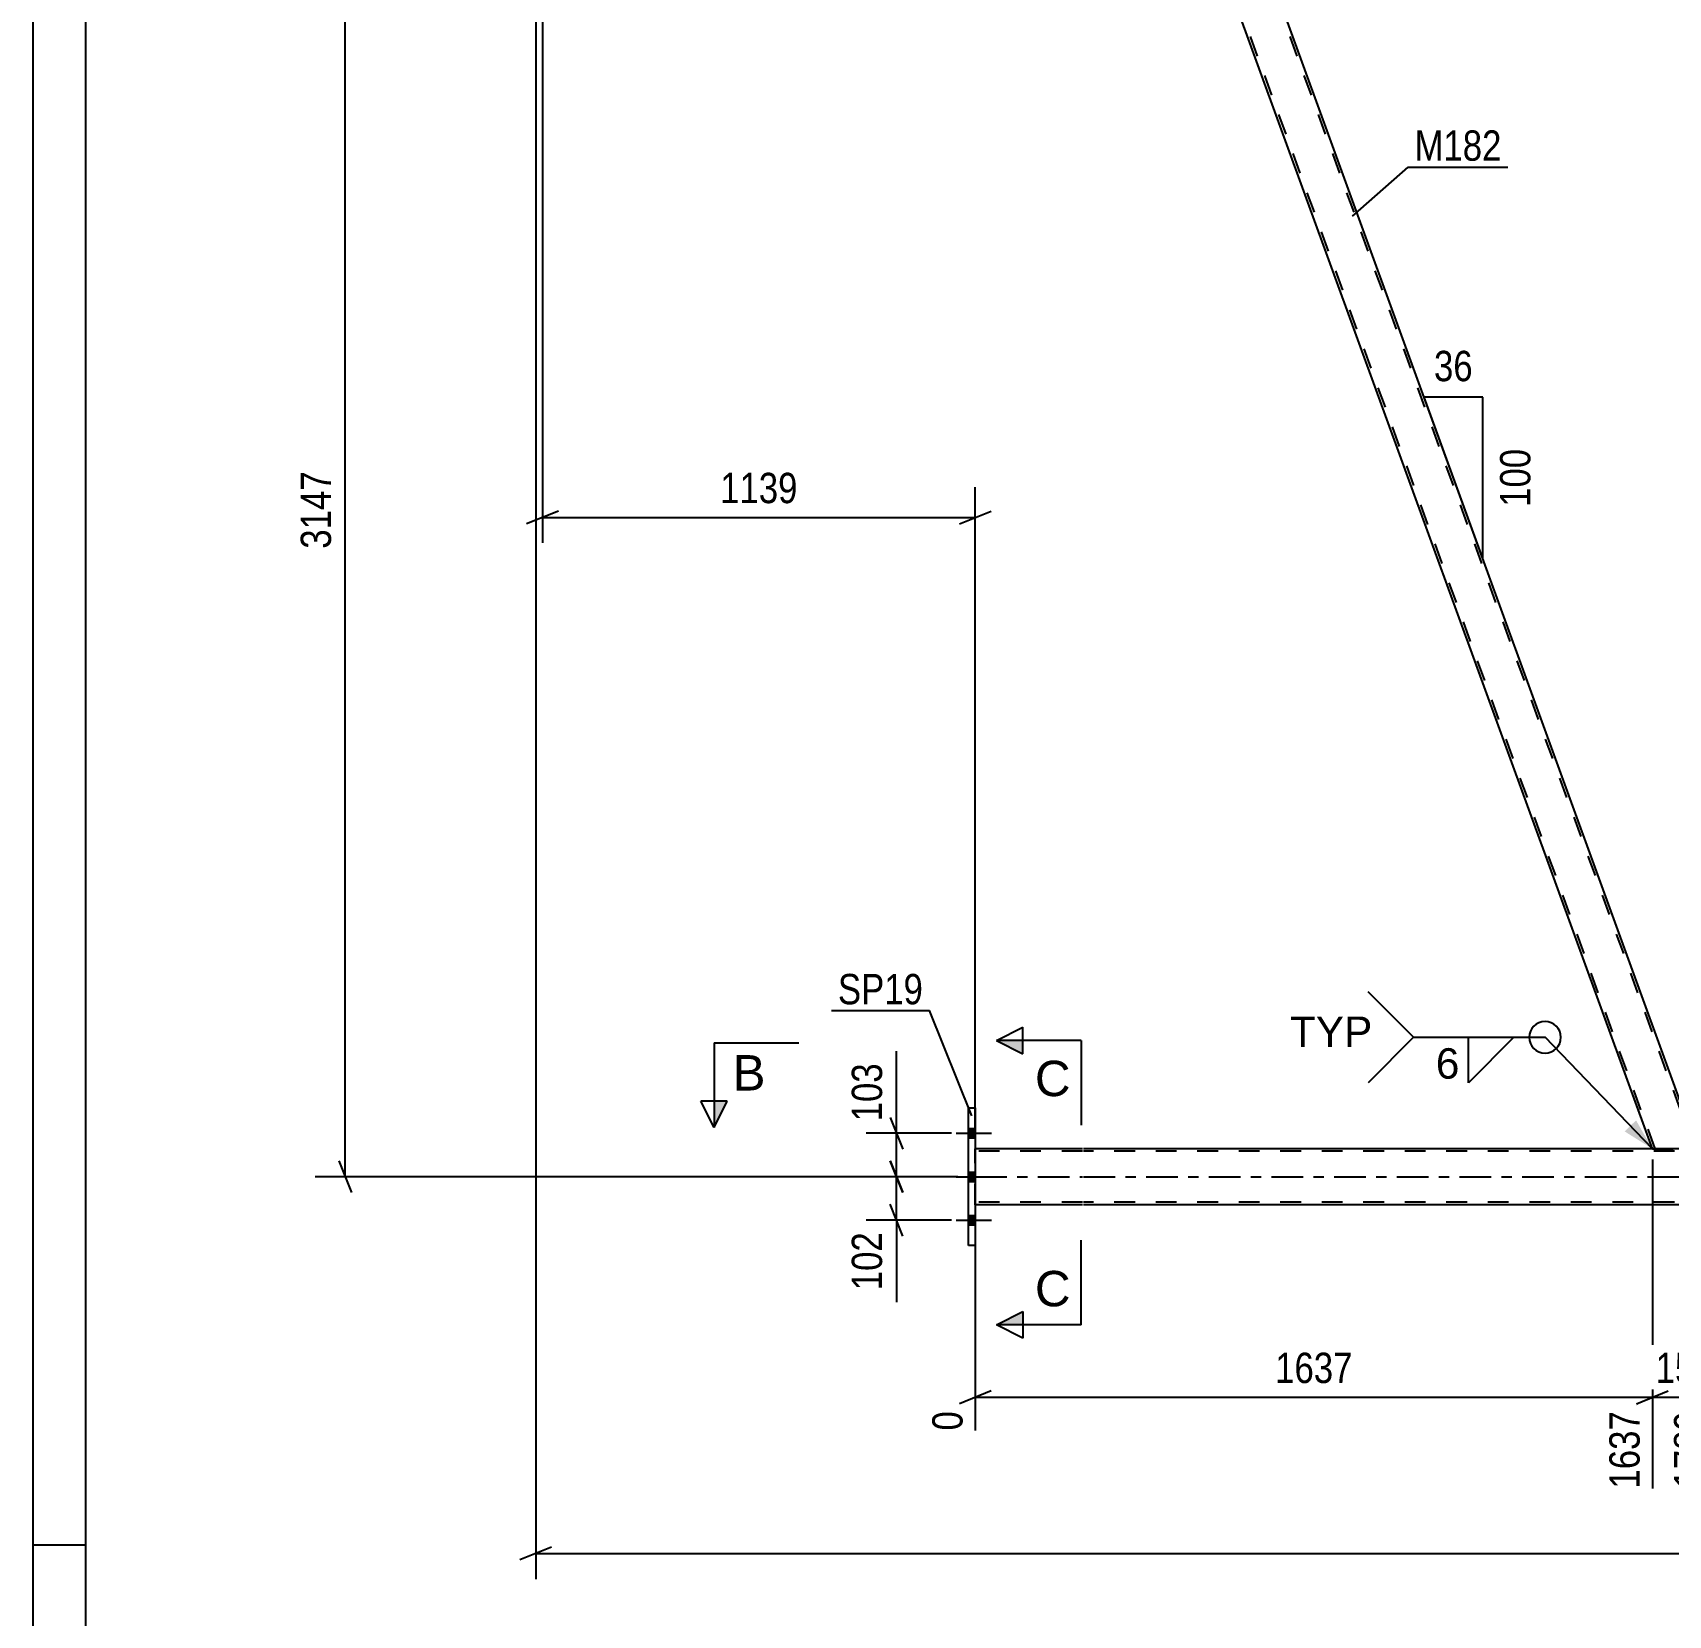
# Model space of a CAD drawing. Header units: millimetres. Extents: x 0 to 841, y 0 to 594.
# Drawn here: x 0 to 154.5, y 291.4 to 440.8 of the extents above; entities that cross this region are included whole.
import ezdxf

# ---------------------------------------------------------------- set-up
doc = ezdxf.new("R2010")
doc.units = ezdxf.units.MM
doc.linetypes.add('DXK_LINE_DOT2', pattern=[3.9198, 1.9599, -1.9599])
doc.linetypes.add('DXK_LINE_DOT3', pattern=[5.9187, 2.979, -0.9799, 0.9799, -0.9799])
doc.styles.add('Arial', font='ARIAL.TTF', dxfattribs={"height": 0.2})
doc.styles.add('Arial Narrow', font='ARIALN.TTF', dxfattribs={"height": 0.2})

# ---------------------------------------------------------------- blocks, each defined once
blk = doc.blocks.new('Unknown-814748436-1133')
at = {"color": 5, "linetype": 'Continuous'}
for p, q in [((0, 594), (0, 0)), ((5, 589), (5, 5)), ((5, 298), (0, 298))]:
    blk.add_line(p, q, dxfattribs=at)
blk = doc.blocks.new('Bolt-814748436-3251 - 3014')
at = {"linetype": 'Continuous'}
for points in [[(89.01, 336.44), (89.01, 337.32), (88.37, 337.32), (88.37, 336.44)], [(89.01, 336.44), (89.01, 337.32), (88.37, 337.32), (88.37, 336.44)], [(89.01, 336.44), (89.01, 337.32), (88.37, 337.32), (88.37, 336.44)], [(89.01, 332.34), (89.01, 333.22), (88.37, 333.22), (88.37, 332.34)], [(89.01, 332.34), (89.01, 333.22), (88.37, 333.22), (88.37, 332.34)], [(89.01, 328.24), (89.01, 329.12), (88.37, 329.12), (88.37, 328.24)], [(89.01, 328.24), (89.01, 329.12), (88.37, 329.12), (88.37, 328.24)], [(89.01, 328.24), (89.01, 329.12), (88.37, 329.12), (88.37, 328.24)]]:
    blk.add_hatch(color=1, dxfattribs=at).paths.add_polyline_path(points)
at = {"color": 1, "linetype": 'Continuous'}
for p, q in [((87.21, 336.88), (90.53, 336.88)), ((87.21, 336.88), (90.53, 336.88)), ((87.21, 336.88), (90.53, 336.88)), ((88.37, 337.32), (89.01, 337.32)), ((88.37, 337.32), (89.01, 337.32)), ((88.37, 337.32), (89.01, 337.32)), ((88.37, 336.44), (89.01, 336.44)), ((88.37, 336.44), (89.01, 336.44)), ((88.37, 336.44), (89.01, 336.44)), ((87.21, 332.78), (90.53, 332.78)), ((87.21, 332.78), (90.53, 332.78)), ((88.37, 333.22), (89.01, 333.22)), ((88.37, 333.22), (89.01, 333.22)), ((88.37, 332.34), (89.01, 332.34)), ((88.37, 332.34), (89.01, 332.34)), ((88.37, 329.12), (89.01, 329.12)), ((88.37, 329.12), (89.01, 329.12)), ((88.37, 329.12), (89.01, 329.12)), ((87.21, 328.68), (90.53, 328.68)), ((87.21, 328.68), (90.53, 328.68)), ((87.21, 328.68), (90.53, 328.68)), ((88.37, 328.24), (89.01, 328.24)), ((88.37, 328.24), (89.01, 328.24)), ((88.37, 328.24), (89.01, 328.24))]:
    blk.add_line(p, q, dxfattribs=at)
blk = doc.blocks.new('Part-814748436-3292 - 3014')
at = {"color": 2, "linetype": 'Continuous'}
for p, q in [((99.13, 335.42), (89.01, 335.42)), ((233.63, 335.42), (99.23, 335.42)), ((99.13, 330.14), (89.01, 330.14)), ((233.63, 330.14), (99.23, 330.14))]:
    blk.add_line(p, q, dxfattribs=at)
at = {"color": 7, "linetype": 'DXK_LINE_DOT2'}
for p, q in [((89.01, 330.14), (89.01, 335.42)), ((99.13, 335.18), (89.01, 335.18)), ((774.38, 335.18), (99.23, 335.18)), ((99.13, 330.38), (89.01, 330.38)), ((774.38, 330.38), (99.23, 330.38))]:
    blk.add_line(p, q, dxfattribs=at)
at = {"color": 7, "linetype": 'DXK_LINE_DOT3'}
for p, q in [((89.01, 332.78), (99.13, 332.78)), ((99.23, 332.78), (774.38, 332.78))]:
    blk.add_line(p, q, dxfattribs=at)
blk = doc.blocks.new('Part-814748436-3297 - 3014')
at = {"color": 2, "linetype": 'Continuous'}
for p, q in [((88.37, 326.28), (88.37, 339.28)), ((88.37, 339.28), (89.01, 339.28)), ((89.01, 339.28), (89.01, 326.28)), ((89.01, 326.28), (88.37, 326.28))]:
    blk.add_line(p, q, dxfattribs=at)
blk = doc.blocks.new('Part-814748436-3345 - 3014')
at = {"color": 2, "linetype": 'Continuous'}
for p, q in [((152.95, 335.42), (108.83, 456.64)), ((108.83, 456.64), (113.09, 456.64)), ((155.95, 338.89), (113.09, 456.64))]:
    blk.add_line(p, q, dxfattribs=at)
at = {"color": 7, "linetype": 'DXK_LINE_DOT2'}
for p, q in [((153.21, 335.42), (109.09, 456.64)), ((156.95, 335.42), (112.83, 456.64)), ((157.21, 335.42), (155.95, 338.89)), ((152.95, 335.42), (157.21, 335.42))]:
    blk.add_line(p, q, dxfattribs=at)
blk = doc.blocks.new('StraightDimension-814748436-4026 - 3014')
at = {"color": 7, "linetype": 'Continuous'}
for p, q in [((47.5, 451.14), (47.5, 294.81)), ((49, 297.81), (46, 296.61)), ((47.5, 297.21), (785.24, 297.21))]:
    blk.add_line(p, q, dxfattribs=at)
blk = doc.blocks.new('AngleDimension-814748436-17179 - 3014')
at = {"color": 7, "linetype": 'Continuous'}
for p, q in [((136.08, 393.46), (131.39, 406.37)), ((136.93, 406.37), (131.39, 406.37)), ((136.93, 391.14), (131.39, 406.37)), ((136.93, 391.14), (136.93, 406.37))]:
    blk.add_line(p, q, dxfattribs=at)
at = {"color": 0}
for points in [[(136.59, 407.27), (136.59, 411.47), (131.73, 411.47), (131.73, 407.27)], [(142.03, 402.1), (137.83, 402.1), (137.83, 395.41), (142.03, 395.41)]]:
    blk.add_wipeout(points, dxfattribs=at)
at = {"color": 3, "style": 'Arial Narrow'}
blk.add_text('36', height=2.863, dxfattribs=at).set_placement((132.33, 407.87))
blk.add_text('100', height=2.863, rotation=90.0002, dxfattribs=at).set_placement((141.43, 396.01))
blk = doc.blocks.new('StraightDimension-814748436-3989 - 3014')
at = {"color": 7, "linetype": 'Continuous'}
for p, q in [((152.95, 334.42), (152.95, 303.35)), ((89.01, 329.14), (89.01, 308.83)), ((90.51, 312.56), (87.51, 311.36)), ((151.45, 311.36), (154.45, 312.56)), ((89.01, 311.96), (152.95, 311.96))]:
    blk.add_line(p, q, dxfattribs=at)
at = {"color": 0}
blk.add_wipeout([(125.24, 312.71), (125.24, 316.91), (116.73, 316.91), (116.73, 312.71)], dxfattribs=at)
at = {"color": 0, "linetype": 'Continuous'}
for points in [[(88.41, 311.26), (84.21, 311.26), (84.21, 308.23), (88.41, 308.23)], [(152.35, 311.26), (148.15, 311.26), (148.15, 302.75), (152.35, 302.75)]]:
    blk.add_wipeout(points, dxfattribs=at)
at = {"color": 3, "style": 'Arial Narrow'}
blk.add_text('1637', height=2.863, dxfattribs=at).set_placement((117.33, 313.31))
at = {"color": 3, "linetype": 'Continuous', "style": 'Arial Narrow'}
for s, height, p in [('0', 2.86, (87.81, 308.83)), ('1637', 2.863, (151.75, 303.35))]:
    blk.add_text(s, height=height, rotation=90.0002, dxfattribs=at).set_placement(p)
blk = doc.blocks.new('StraightDimension-814748436-3685 - 3014')
at = {"color": 7, "linetype": 'Continuous'}
for p, q in [((48.14, 455.64), (48.14, 392.61)), ((89.01, 336.42), (89.01, 397.86)), ((49.64, 395.61), (46.64, 394.41)), ((87.51, 394.41), (90.51, 395.61)), ((48.14, 395.01), (89.01, 395.01))]:
    blk.add_line(p, q, dxfattribs=at)
at = {"color": 0}
blk.add_wipeout([(72.83, 395.76), (72.83, 399.96), (64.32, 399.96), (64.32, 395.76)], dxfattribs=at)
at = {"color": 3, "style": 'Arial Narrow'}
blk.add_text('1139', height=2.863, dxfattribs=at).set_placement((64.92, 396.36))
blk = doc.blocks.new('StraightDimension-814748436-3708 - 3014')
at = {"color": 7, "linetype": 'Continuous'}
for p, q in [((30.12, 457.14), (28.92, 460.14)), ((46.5, 458.64), (26.67, 458.64)), ((29.52, 332.78), (29.52, 458.64)), ((28.92, 334.28), (30.12, 331.28)), ((87.37, 332.78), (26.67, 332.78))]:
    blk.add_line(p, q, dxfattribs=at)
at = {"color": 0}
blk.add_wipeout([(28.77, 399.97), (24.57, 399.97), (24.57, 391.46), (28.77, 391.46)], dxfattribs=at)
at = {"color": 3, "style": 'Arial Narrow'}
blk.add_text('3147', height=2.863, rotation=90.0002, dxfattribs=at).set_placement((28.17, 392.06))
blk = doc.blocks.new('StraightDimension-814748436-17120 - 3014')
at = {"color": 7, "linetype": 'Continuous'}
for p, q in [((80.96, 334.28), (82.16, 331.28)), ((86.75, 332.78), (78.71, 332.78)), ((81.56, 328.68), (81.56, 332.78)), ((82.16, 327.18), (80.96, 330.18)), ((86.75, 328.68), (78.71, 328.68))]:
    blk.add_line(p, q, dxfattribs=at)
at = {"color": 0}
blk.add_wipeout([(80.81, 328.16), (76.61, 328.16), (76.61, 321.47), (80.81, 321.47)], dxfattribs=at)
at = {"color": 7, "linetype": 'Continuous'}
blk.add_line((81.56, 328.68), (81.56, 320.95), dxfattribs=at)
blk.add_line((81.56, 328.68), (81.56, 320.95), dxfattribs=at)
at = {"color": 3, "style": 'Arial Narrow'}
blk.add_text('102', height=2.863, rotation=90.0002, dxfattribs=at).set_placement((80.21, 322.07))
blk = doc.blocks.new('StraightDimension-814748436-3970 - 3014')
at = {"color": 7, "linetype": 'Continuous'}
for p, q in [((152.95, 334.42), (152.95, 303.35)), ((159.06, 334.42), (159.06, 303.35)), ((151.45, 311.36), (154.45, 312.56)), ((160.56, 312.56), (157.56, 311.36)), ((152.95, 311.96), (159.06, 311.96))]:
    blk.add_line(p, q, dxfattribs=at)
at = {"color": 0}
blk.add_wipeout([(159.35, 312.71), (159.35, 316.91), (152.66, 316.91), (152.66, 312.71)], dxfattribs=at)
at = {"color": 0, "linetype": 'Continuous'}
blk.add_wipeout([(158.46, 311.26), (154.26, 311.26), (154.26, 302.75), (158.46, 302.75)], dxfattribs=at)
at = {"color": 3, "style": 'Arial Narrow'}
blk.add_text('153', height=2.863, dxfattribs=at).set_placement((153.26, 313.31))
at = {"color": 3, "linetype": 'Continuous', "style": 'Arial Narrow'}
blk.add_text('1789', height=2.863, rotation=90.0002, dxfattribs=at).set_placement((157.86, 303.35))
blk = doc.blocks.new('StraightDimension-814748436-17119 - 3014')
at = {"color": 7, "linetype": 'Continuous'}
for p, q in [((80.96, 338.38), (82.16, 335.38)), ((86.75, 336.88), (78.71, 336.88)), ((81.56, 332.78), (81.56, 336.88)), ((82.16, 331.28), (80.96, 334.28)), ((86.75, 332.78), (78.71, 332.78))]:
    blk.add_line(p, q, dxfattribs=at)
at = {"color": 0}
blk.add_wipeout([(80.81, 344.09), (76.61, 344.09), (76.61, 337.41), (80.81, 337.41)], dxfattribs=at)
at = {"color": 7, "linetype": 'Continuous'}
blk.add_line((81.56, 336.88), (81.56, 344.62), dxfattribs=at)
blk.add_line((81.56, 336.88), (81.56, 344.62), dxfattribs=at)
at = {"color": 3, "style": 'Arial Narrow'}
blk.add_text('103', height=2.863, rotation=90.0002, dxfattribs=at).set_placement((80.21, 338.01))
blk = doc.blocks.new('Mark-814748436-3293 - 3014')
at = {"color": 0}
blk.add_wipeout([(84.08, 349.06), (84.08, 352.06), (76.04, 352.06), (76.04, 349.06)], dxfattribs=at)
blk.add_wipeout([(84.08, 349.06), (84.08, 352.06), (76.04, 352.06), (76.04, 349.06)], dxfattribs=at)
at = {"color": 30, "linetype": 'Continuous'}
for p in [(75.44, 348.46), (88.69, 338.52)]:
    blk.add_line(p, (84.68, 348.46), dxfattribs=at)
at = {"color": 3, "style": 'Arial Narrow'}
blk.add_text('SP19', height=2.863, dxfattribs=at).set_placement((76.04, 349.06))
blk = doc.blocks.new('Mark-814748436-3341 - 3014')
at = {"color": 0}
blk.add_wipeout([(138.71, 428.68), (138.71, 431.68), (130.49, 431.68), (130.49, 428.68)], dxfattribs=at)
blk.add_wipeout([(138.71, 428.68), (138.71, 431.68), (130.49, 431.68), (130.49, 428.68)], dxfattribs=at)
at = {"color": 30, "linetype": 'Continuous'}
for p, q in [((124.64, 423.45), (129.89, 428.08)), ((129.89, 428.08), (139.31, 428.08))]:
    blk.add_line(p, q, dxfattribs=at)
at = {"color": 3, "style": 'Arial Narrow'}
blk.add_text('M182', height=2.863, dxfattribs=at).set_placement((130.49, 428.68))
blk = doc.blocks.new('SectionMark-814748436-4748 - 3014')
at = {"linetype": 'Continuous'}
blk.add_hatch(color=6, dxfattribs=at).paths.add_polyline_path([(64.34, 339.92), (65.59, 339.92), (64.34, 337.42)])
at = {"color": 6, "linetype": 'Continuous'}
for p, q in [((64.34, 345.42), (72.34, 345.42)), ((64.34, 345.42), (64.34, 337.42)), ((64.34, 337.42), (63.09, 339.92)), ((65.59, 339.92), (63.09, 339.92)), ((64.34, 337.42), (65.59, 339.92))]:
    blk.add_line(p, q, dxfattribs=at)
at = {"color": 0, "linetype": 'Continuous'}
blk.add_wipeout([(69.2, 340.92), (69.2, 344.42), (66.09, 344.42), (66.09, 340.92)], dxfattribs=at)
at = {"color": 3, "linetype": 'Continuous', "style": 'Arial'}
blk.add_text('B', height=3.34, dxfattribs=at).set_placement((66.09, 340.92))
blk = doc.blocks.new('WeldMark-814748436-4810 - 3014')
at = {"linetype": 'Continuous'}
blk.add_hatch(color=30, dxfattribs=at).paths.add_polyline_path([(151.41, 338.1), (152.95, 335.42), (150.33, 337.06)])
at = {"color": 3, "linetype": 'Continuous'}
for q in [(126.11, 350.23), (126.11, 341.66)]:
    blk.add_line((130.4, 345.94), q, dxfattribs=at)
at = {"color": 30, "linetype": 'Continuous'}
blk.add_line((152.95, 335.42), (142.82, 345.94), dxfattribs=at)
at = {"color": 3, "linetype": 'Continuous'}
for start, end in [(90, 270), (270, 90)]:
    blk.add_arc((142.82, 345.94), 1.5, start, end, dxfattribs=at)
at = {"color": 0}
blk.add_wipeout([(134.92, 341.84), (134.92, 345.24), (132.3, 345.24), (132.3, 341.84)], dxfattribs=at)
at = {"color": 30, "linetype": 'Continuous'}
blk.add_line((130.4, 345.94), (142.82, 345.94), dxfattribs=at)
at = {"color": 3, "linetype": 'Continuous'}
for p, q in [((135.58, 345.94), (139.86, 345.94)), ((139.86, 345.94), (135.58, 341.66)), ((135.58, 341.66), (135.58, 345.94))]:
    blk.add_line(p, q, dxfattribs=at)
at = {"color": 3, "style": 'Arial'}
blk.add_text('6', height=2.87, dxfattribs=at).set_placement((132.5, 342.04))
at = {"color": 0, "linetype": 'Continuous'}
blk.add_wipeout([(126.5, 345.04), (126.5, 348.04), (118.72, 348.04), (118.72, 345.04)], dxfattribs=at)
blk.add_wipeout([(126.5, 345.04), (126.5, 348.04), (118.72, 348.04), (118.72, 345.04)], dxfattribs=at)
at = {"color": 3, "linetype": 'Continuous', "style": 'Arial'}
blk.add_text('TYP', height=2.865, dxfattribs=at).set_placement((118.72, 345.04))
blk = doc.blocks.new('SectionMark-814748436-17525 - 3014')
at = {"linetype": 'Continuous'}
for points in [[(93.51, 345.64), (93.51, 344.39), (91.01, 345.64)], [(93.51, 320.05), (93.51, 318.8), (91.01, 318.8)]]:
    blk.add_hatch(color=6, dxfattribs=at).paths.add_polyline_path(points)
at = {"color": 6, "linetype": 'Continuous'}
for p, q in [((91.01, 345.64), (93.51, 346.89)), ((93.51, 344.39), (93.51, 346.89)), ((99.01, 345.64), (91.01, 345.64)), ((91.01, 345.64), (93.51, 344.39)), ((99.01, 345.64), (99.01, 337.64)), ((99.01, 318.8), (99.01, 326.8)), ((91.01, 318.8), (93.51, 320.05)), ((93.51, 320.05), (93.51, 317.55)), ((99.01, 318.8), (91.01, 318.8)), ((93.51, 317.55), (91.01, 318.8))]:
    blk.add_line(p, q, dxfattribs=at)
at = {"color": 0, "linetype": 'Continuous'}
for points in [[(98.01, 340.39), (98.01, 343.89), (94.64, 343.89), (94.64, 340.39)], [(98.01, 320.55), (98.01, 324.05), (94.64, 324.05), (94.64, 320.55)]]:
    blk.add_wipeout(points, dxfattribs=at)
at = {"color": 3, "linetype": 'Continuous', "style": 'Arial'}
for p in [(94.64, 340.39), (94.64, 320.55)]:
    blk.add_text('C', height=3.34, dxfattribs=at).set_placement(p)

msp = doc.modelspace()

# ---------------------------------------------------------------- block references
for name in ['Unknown-814748436-1133', 'Part-814748436-3345 - 3014', 'Part-814748436-3297 - 3014', 'Bolt-814748436-3251 - 3014', 'Part-814748436-3292 - 3014']:
    msp.add_blockref(name, (0, 0))

# ---------------------------------------------------------------- next in the draw order: block references
msp.add_blockref('StraightDimension-814748436-4026 - 3014', (0, 0))

# ---------------------------------------------------------------- next in the draw order: block references
for name in ['StraightDimension-814748436-3685 - 3014', 'Mark-814748436-3341 - 3014', 'AngleDimension-814748436-17179 - 3014', 'StraightDimension-814748436-3989 - 3014']:
    msp.add_blockref(name, (0, 0))

# ---------------------------------------------------------------- next in the draw order: block references
for name in ['StraightDimension-814748436-3708 - 3014', 'StraightDimension-814748436-3970 - 3014']:
    msp.add_blockref(name, (0, 0))

# ---------------------------------------------------------------- next in the draw order: block references
msp.add_blockref('StraightDimension-814748436-17120 - 3014', (0, 0))

# ---------------------------------------------------------------- next in the draw order: block references
msp.add_blockref('StraightDimension-814748436-17119 - 3014', (0, 0))

# ---------------------------------------------------------------- next in the draw order: block references
msp.add_blockref('Mark-814748436-3293 - 3014', (0, 0))

# ---------------------------------------------------------------- next in the draw order: block references
msp.add_blockref('SectionMark-814748436-4748 - 3014', (0, 0))

# ---------------------------------------------------------------- next in the draw order: block references
for name in ['WeldMark-814748436-4810 - 3014', 'SectionMark-814748436-17525 - 3014']:
    msp.add_blockref(name, (0, 0))

doc.saveas('drawing.dxf')
